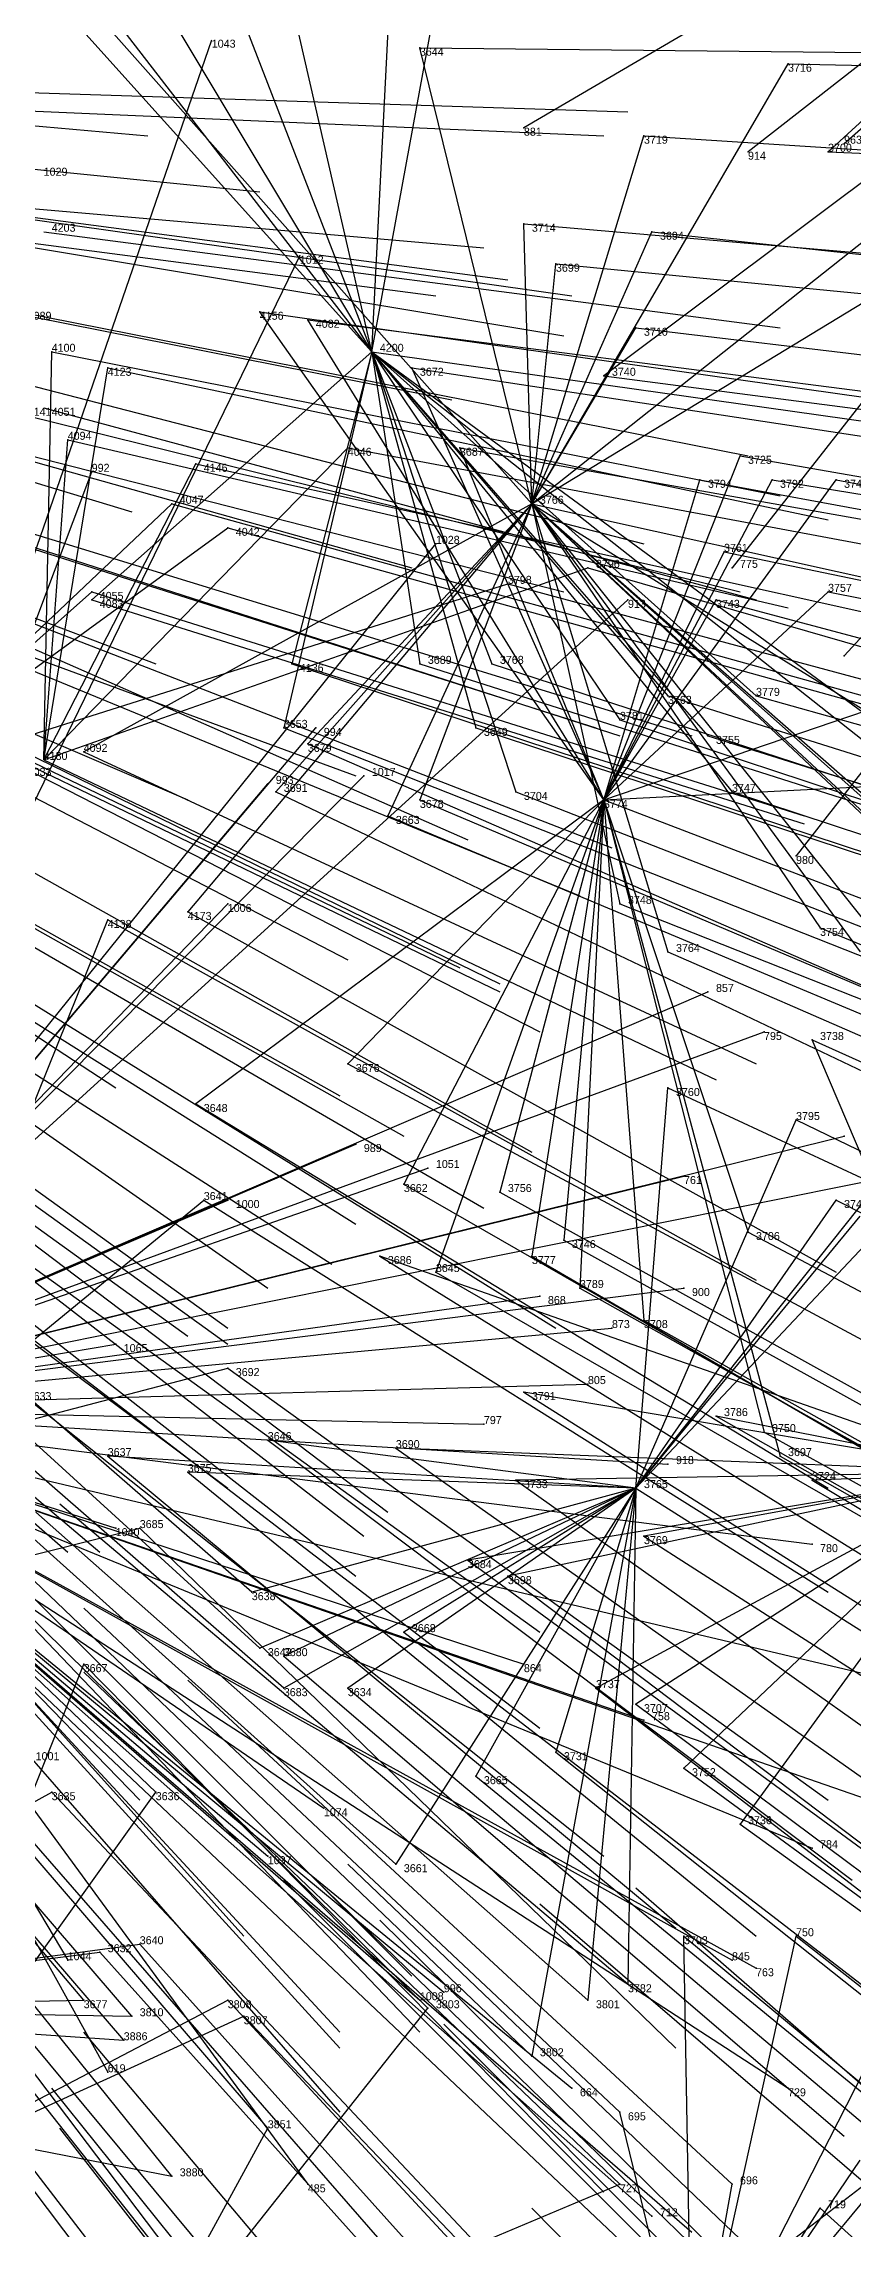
# Model space of a CAD drawing. Extents: x -0.5 to 0.59, y -0.5 to 0.58.
# Drawn here: x 0.203 to 0.304, y -0.2755 to -0.0025 of the extents above; entities that cross this region are included whole.
import ezdxf

# ---------------------------------------------------------------- set-up
doc = ezdxf.new("R2010")
doc.units = 0
for name, color, linetype in [('Facilities', 3, 'CONTINUOUS'), ('Facilities_lines', 3, 'CONTINUOUS'), ('Normals', 1, 'CONTINUOUS'), ('Source_points', 5, 'CONTINUOUS'), ('Text', 3, 'CONTINUOUS')]:
    doc.layers.add(name, color=color, linetype=linetype)

msp = doc.modelspace()

# ---------------------------------------------------------------- linework, layer by layer
at = {"layer": 'Facilities', "color": 3}
for p in [(0.244, -0.041, -0.619), (0.264, -0.06, -0.677), (0.273, -0.097, -0.723), (0.277, -0.183, -0.83)]:
    msp.add_point(p, dxfattribs=at)
at = {"layer": 'Facilities_lines', "color": 3}
for p, q in [((0.391, 0.062, -1.25), (0.263, -0.013, -1.25)), ((0.391, 0.062, -1.25), (0.289, -0.068, -1.25)), ((0.391, 0.062, -1.25), (0.291, -0.016, -1.25)), ((0.391, 0.062, -1.25), (0.303, -0.015, -1.25)), ((0.37, 0.047, -0.931), (0.301, -0.016, -0.753)), ((0.244, -0.041, -0.619), (0.23, 0.02, -0.577)), ((0.244, -0.041, -0.619), (0.255, 0.019, -0.64)), ((0.244, -0.041, -0.619), (0.247, 0.018, -0.62)), ((0.393, 0.019, -1.25), (0.297, -0.104, -1.25)), ((0.393, 0.019, -1.25), (0.303, -0.079, -1.25)), ((0.244, -0.041, -0.619), (0.2, 0.016, -0.5)), ((0.244, -0.041, -0.619), (0.199, 0.009, -0.499)), ((0.244, -0.041, -0.619), (0.225, 0.008, -0.563)), ((0.264, -0.06, -0.677), (0.208, 0.003, -0.521)), ((0.244, -0.041, -0.619), (0.217, 0.004, -0.544)), ((0.165, -0.173, -1.25), (0.224, -0.002, -1.25)), ((0.329, -0.002, -0.822), (0.273, -0.044, -0.692)), ((0.264, -0.06, -0.677), (0.25, -0.003, -0.624)), ((0.264, -0.06, -0.677), (0.296, -0.005, -0.739)), ((0.264, -0.06, -0.677), (0.278, -0.014, -0.695)), ((0.264, -0.06, -0.677), (0.317, -0.018, -0.792)), ((0.264, -0.06, -0.677), (0.263, -0.025, -0.661)), ((0.264, -0.06, -0.677), (0.279, -0.026, -0.701)), ((0.165, -0.173, -1.25), (0.235, -0.029, -1.25)), ((0.264, -0.06, -0.677), (0.315, -0.029, -0.791)), ((0.264, -0.06, -0.677), (0.267, -0.03, -0.671)), ((0.273, -0.097, -0.723), (0.23, -0.036, -0.581)), ((0.273, -0.097, -0.723), (0.236, -0.037, -0.598)), ((0.264, -0.06, -0.677), (0.277, -0.038, -0.7)), ((0.203, -0.092, -0.556), (0.204, -0.041, -0.519)), ((0.203, -0.092, -0.556), (0.211, -0.043, -0.538)), ((0.244, -0.041, -0.619), (0.209, -0.072, -0.553)), ((0.244, -0.041, -0.619), (0.233, -0.088, -0.622)), ((0.244, -0.041, -0.619), (0.234, -0.08, -0.619)), ((0.244, -0.041, -0.619), (0.257, -0.088, -0.68)), ((0.244, -0.041, -0.619), (0.25, -0.08, -0.656)), ((0.244, -0.041, -0.619), (0.289, -0.096, -0.761)), ((0.244, -0.041, -0.619), (0.286, -0.089, -0.749)), ((0.244, -0.041, -0.619), (0.281, -0.084, -0.733)), ((0.244, -0.041, -0.619), (0.259, -0.08, -0.678)), ((0.244, -0.041, -0.619), (0.275, -0.087, -0.721)), ((0.244, -0.041, -0.619), (0.311, -0.094, -0.811)), ((0.244, -0.041, -0.619), (0.262, -0.096, -0.699)), ((0.244, -0.041, -0.619), (0.308, -0.088, -0.801)), ((0.244, -0.041, -0.619), (0.292, -0.084, -0.759)), ((0.273, -0.097, -0.723), (0.249, -0.043, -0.633)), ((0.203, -0.092, -0.556), (0.206, -0.052, -0.531)), ((0.203, -0.092, -0.556), (0.241, -0.053, -0.616)), ((0.273, -0.097, -0.723), (0.255, -0.053, -0.65)), ((0.273, -0.097, -0.723), (0.29, -0.054, -0.738)), ((0.165, -0.173, -1.25), (0.209, -0.056, -1.25)), ((0.203, -0.092, -0.556), (0.222, -0.055, -0.572)), ((0.273, -0.097, -0.723), (0.302, -0.057, -0.769)), ((0.273, -0.097, -0.723), (0.294, -0.057, -0.749)), ((0.273, -0.097, -0.723), (0.285, -0.057, -0.728)), ((0.182, -0.095, -0.514), (0.219, -0.06, -0.568)), ((0.264, -0.06, -0.677), (0.208, -0.091, -0.567)), ((0.264, -0.06, -0.677), (0.221, -0.111, -0.618)), ((0.264, -0.06, -0.677), (0.232, -0.096, -0.629)), ((0.264, -0.06, -0.677), (0.236, -0.09, -0.631)), ((0.264, -0.06, -0.677), (0.246, -0.099, -0.664)), ((0.264, -0.06, -0.677), (0.25, -0.097, -0.67)), ((0.264, -0.06, -0.677), (0.281, -0.116, -0.76)), ((0.264, -0.06, -0.677), (0.33, -0.101, -0.863)), ((0.264, -0.06, -0.677), (0.311, -0.119, -0.831)), ((0.264, -0.06, -0.677), (0.305, -0.116, -0.815)), ((0.264, -0.06, -0.677), (0.315, -0.108, -0.832)), ((0.264, -0.06, -0.677), (0.318, -0.108, -0.84)), ((0.264, -0.06, -0.677), (0.275, -0.11, -0.74)), ((0.264, -0.06, -0.677), (0.3, -0.113, -0.801)), ((0.264, -0.06, -0.677), (0.313, -0.103, -0.825)), ((0.264, -0.06, -0.677), (0.308, -0.101, -0.811)), ((0.165, -0.173, -1.25), (0.252, -0.065, -1.25)), ((0.182, -0.095, -0.514), (0.226, -0.063, -0.587)), ((0.203, -0.092, -0.556), (0.271, -0.068, -0.7)), ((0.273, -0.097, -0.723), (0.288, -0.066, -0.738)), ((0.182, -0.095, -0.514), (0.261, -0.07, -0.675)), ((0.165, -0.173, -1.25), (0.276, -0.072, -1.25)), ((0.182, -0.095, -0.514), (0.209, -0.071, -0.552)), ((0.273, -0.097, -0.723), (0.301, -0.071, -0.773)), ((0.273, -0.097, -0.723), (0.287, -0.072, -0.739)), ((0.273, -0.097, -0.723), (0.317, -0.082, -0.818)), ((0.165, -0.173, -1.25), (0.237, -0.088, -1.25)), ((0.165, -0.173, -1.25), (0.243, -0.094, -1.25)), ((0.165, -0.173, -1.25), (0.231, -0.095, -1.25)), ((0.273, -0.097, -0.723), (0.332, -0.094, -0.862)), ((0.273, -0.097, -0.723), (0.222, -0.135, -0.651)), ((0.273, -0.097, -0.723), (0.241, -0.13, -0.686)), ((0.273, -0.097, -0.723), (0.248, -0.145, -0.719)), ((0.273, -0.097, -0.723), (0.252, -0.156, -0.74)), ((0.273, -0.097, -0.723), (0.26, -0.146, -0.746)), ((0.273, -0.097, -0.723), (0.264, -0.154, -0.763)), ((0.273, -0.097, -0.723), (0.268, -0.152, -0.772)), ((0.273, -0.097, -0.723), (0.27, -0.158, -0.781)), ((0.273, -0.097, -0.723), (0.291, -0.151, -0.821)), ((0.273, -0.097, -0.723), (0.295, -0.179, -0.863)), ((0.273, -0.097, -0.723), (0.278, -0.162, -0.804)), ((0.273, -0.097, -0.723), (0.293, -0.176, -0.855)), ((0.165, -0.173, -1.25), (0.226, -0.11, -1.25)), ((0.184, -0.179, -0.642), (0.211, -0.112, -0.597)), ((0.165, -0.173, -1.25), (0.286, -0.121, -1.25)), ((0.165, -0.173, -1.25), (0.293, -0.126, -1.25)), ((0.322, -0.181, -0.923), (0.299, -0.127, -0.813)), ((0.277, -0.183, -0.83), (0.281, -0.133, -0.778)), ((0.165, -0.173, -1.25), (0.303, -0.139, -1.25)), ((0.277, -0.183, -0.83), (0.297, -0.137, -0.817)), ((0.165, -0.173, -1.25), (0.242, -0.14, -1.25)), ((0.165, -0.173, -1.25), (0.314, -0.143, -1.25)), ((0.165, -0.173, -1.25), (0.251, -0.143, -1.25)), ((0.165, -0.173, -1.25), (0.283, -0.144, -1.25)), ((0.277, -0.183, -0.83), (0.308, -0.144, -0.85)), ((0.165, -0.173, -1.25), (0.226, -0.147, -1.25)), ((0.184, -0.179, -0.642), (0.223, -0.147, -0.667)), ((0.277, -0.183, -0.83), (0.302, -0.147, -0.841)), ((0.277, -0.183, -0.83), (0.305, -0.149, -0.848)), ((0.277, -0.183, -0.83), (0.309, -0.149, -0.858)), ((0.322, -0.181, -0.923), (0.245, -0.154, -0.725)), ((0.165, -0.173, -1.25), (0.283, -0.158, -1.25)), ((0.165, -0.173, -1.25), (0.265, -0.159, -1.25)), ((0.165, -0.173, -1.25), (0.274, -0.163, -1.25)), ((0.165, -0.173, -1.25), (0.212, -0.165, -1.25)), ((0.184, -0.179, -0.642), (0.226, -0.168, -0.705)), ((0.165, -0.173, -1.25), (0.271, -0.17, -1.25)), ((0.322, -0.181, -0.923), (0.263, -0.171, -0.786)), ((0.165, -0.173, -1.25), (0.236, -0.27, -1.25)), ((0.165, -0.173, -1.25), (0.275, -0.277, -1.25)), ((0.165, -0.173, -1.25), (0.279, -0.274, -1.25)), ((0.165, -0.173, -1.25), (0.211, -0.256, -1.25)), ((0.165, -0.173, -1.25), (0.269, -0.258, -1.25)), ((0.165, -0.173, -1.25), (0.284, -0.276, -1.25)), ((0.165, -0.173, -1.25), (0.296, -0.258, -1.25)), ((0.165, -0.173, -1.25), (0.278, -0.212, -1.25)), ((0.165, -0.173, -1.25), (0.292, -0.243, -1.25)), ((0.165, -0.173, -1.25), (0.299, -0.19, -1.25)), ((0.165, -0.173, -1.25), (0.299, -0.228, -1.25)), ((0.165, -0.173, -1.25), (0.258, -0.175, -1.25)), ((0.165, -0.173, -1.25), (0.289, -0.242, -1.25)), ((0.165, -0.173, -1.25), (0.309, -0.207, -1.25)), ((0.165, -0.173, -1.25), (0.263, -0.205, -1.25)), ((0.165, -0.173, -1.25), (0.312, -0.224, -1.25)), ((0.165, -0.173, -1.25), (0.281, -0.18, -1.25)), ((0.165, -0.173, -1.25), (0.253, -0.246, -1.25)), ((0.165, -0.173, -1.25), (0.25, -0.247, -1.25)), ((0.165, -0.173, -1.25), (0.231, -0.229, -1.25)), ((0.165, -0.173, -1.25), (0.206, -0.242, -1.25)), ((0.165, -0.173, -1.25), (0.212, -0.188, -1.25)), ((0.165, -0.173, -1.25), (0.238, -0.223, -1.25)), ((0.322, -0.181, -0.923), (0.287, -0.174, -0.84)), ((0.277, -0.183, -0.83), (0.231, -0.177, -0.726)), ((0.277, -0.183, -0.83), (0.211, -0.179, -0.691)), ((0.322, -0.181, -0.923), (0.247, -0.178, -0.76)), ((0.361, -0.18, -1.008), (0.299, -0.182, -0.875)), ((0.277, -0.183, -0.83), (0.221, -0.181, -0.713)), ((0.322, -0.181, -0.923), (0.256, -0.192, -0.8)), ((0.322, -0.181, -0.923), (0.261, -0.194, -0.813)), ((0.322, -0.181, -0.923), (0.262, -0.182, -0.799)), ((0.322, -0.181, -0.923), (0.272, -0.208, -0.855)), ((0.322, -0.181, -0.923), (0.277, -0.21, -0.869)), ((0.322, -0.181, -0.923), (0.278, -0.189, -0.84)), ((0.322, -0.181, -0.923), (0.283, -0.218, -0.894)), ((0.322, -0.181, -0.923), (0.29, -0.225, -0.917)), ((0.277, -0.183, -0.83), (0.229, -0.196, -0.753)), ((0.277, -0.183, -0.83), (0.23, -0.203, -0.768)), ((0.277, -0.183, -0.83), (0.233, -0.204, -0.773)), ((0.277, -0.183, -0.83), (0.233, -0.208, -0.781)), ((0.277, -0.183, -0.83), (0.241, -0.208, -0.796)), ((0.277, -0.183, -0.83), (0.247, -0.23, -0.844)), ((0.277, -0.183, -0.83), (0.248, -0.201, -0.798)), ((0.277, -0.183, -0.83), (0.257, -0.219, -0.844)), ((0.277, -0.183, -0.83), (0.264, -0.254, -0.916)), ((0.277, -0.183, -0.83), (0.267, -0.216, -0.86)), ((0.277, -0.183, -0.83), (0.271, -0.247, -0.918)), ((0.277, -0.183, -0.83), (0.276, -0.245, -0.922)), ((0.159, -0.202, -0.643), (0.215, -0.188, -0.714)), ((0.182, -0.27, -0.815), (0.208, -0.205, -0.73)), ((0.155, -0.248, -0.731), (0.204, -0.221, -0.751)), ((0.182, -0.27, -0.815), (0.217, -0.221, -0.774)), ((0.155, -0.248, -0.731), (0.215, -0.24, -0.805)), ((0.284, -0.298, -1.029), (0.283, -0.239, -0.925)), ((0.284, -0.298, -1.029), (0.297, -0.239, -0.952)), ((0.155, -0.248, -0.731), (0.21, -0.241, -0.799)), ((0.284, -0.298, -1.029), (0.311, -0.245, -0.99)), ((0.155, -0.248, -0.731), (0.208, -0.247, -0.807)), ((0.155, -0.248, -0.731), (0.214, -0.249, -0.821)), ((0.155, -0.248, -0.731), (0.213, -0.252, -0.824)), ((0.182, -0.27, -0.815), (0.226, -0.247, -0.837)), ((0.213, -0.296, -0.913), (0.251, -0.248, -0.883)), ((0.182, -0.27, -0.815), (0.228, -0.249, -0.844)), ((0.208, -0.345, -1.25), (0.329, -0.252, -1.25)), ((0.142, -0.254, -0.727), (0.219, -0.269, -0.867)), ((0.284, -0.298, -1.029), (0.275, -0.261, -0.949)), ((0.213, -0.296, -0.913), (0.231, -0.263, -0.874)), ((0.284, -0.298, -1.029), (0.305, -0.267, -1.012)), ((0.213, -0.296, -0.913), (0.275, -0.27, -0.963)), ((0.284, -0.298, -1.029), (0.308, -0.269, -1.022)), ((0.284, -0.298, -1.029), (0.289, -0.27, -0.989)), ((0.284, -0.298, -1.029), (0.3, -0.273, -1.014))]:
    msp.add_line(p, q, dxfattribs=at)
at = {"layer": 'Normals', "color": 1}
for p, q in [((0.25, -0.003, -0.624), (0.342, -0.004, -0.587)), ((0.296, -0.005, -0.739), (0.388, -0.007, -0.701)), ((0.125, -0.006, -0.312), (0.216, -0.014, -0.271)), ((0.183, -0.008, -0.459), (0.276, -0.011, -0.422)), ((0.18, -0.01, -0.45), (0.273, -0.014, -0.414)), ((0.14, -0.012, -0.35), (0.23, -0.021, -0.309)), ((0.263, -0.013, -1.25), (0.263, -0.013, -1.15)), ((0.278, -0.014, -0.695), (0.37, -0.02, -0.657)), ((0.291, -0.016, -1.25), (0.291, -0.016, -1.15)), ((0.301, -0.016, -0.753), (0.393, -0.02, -0.715)), ((0.303, -0.015, -1.25), (0.303, -0.015, -1.15)), ((0.166, -0.02, -0.417), (0.258, -0.028, -0.379)), ((0.17, -0.02, -0.428), (0.261, -0.032, -0.389)), ((0.177, -0.021, -0.446), (0.269, -0.034, -0.408)), ((0.16, -0.022, -0.403), (0.252, -0.034, -0.365)), ((0.178, -0.024, -0.448), (0.268, -0.039, -0.409)), ((0.203, -0.026, -0.512), (0.295, -0.038, -0.474)), ((0.263, -0.025, -0.661), (0.355, -0.033, -0.622)), ((0.279, -0.026, -0.701), (0.371, -0.036, -0.664)), ((0.163, -0.029, -0.413), (0.254, -0.047, -0.376)), ((0.235, -0.029, -1.25), (0.235, -0.029, -1.15)), ((0.267, -0.03, -0.671), (0.359, -0.039, -0.633)), ((0.125, -0.034, -0.323), (0.214, -0.061, -0.287)), ((0.2, -0.036, -0.509), (0.291, -0.054, -0.471)), ((0.23, -0.036, -0.581), (0.322, -0.049, -0.544)), ((0.236, -0.037, -0.598), (0.329, -0.049, -0.561)), ((0.277, -0.038, -0.7), (0.369, -0.049, -0.662)), ((0.16, -0.043, -0.415), (0.249, -0.068, -0.376)), ((0.189, -0.042, -0.483), (0.278, -0.065, -0.445)), ((0.204, -0.041, -0.519), (0.295, -0.059, -0.482)), ((0.211, -0.043, -0.538), (0.301, -0.062, -0.5)), ((0.244, -0.041, -0.619), (0.336, -0.054, -0.582)), ((0.249, -0.043, -0.633), (0.341, -0.057, -0.595)), ((0.273, -0.044, -0.692), (0.365, -0.056, -0.654)), ((0.13, -0.047, -0.346), (0.217, -0.08, -0.308)), ((0.178, -0.048, -0.461), (0.268, -0.071, -0.423)), ((0.201, -0.049, -0.516), (0.29, -0.071, -0.478)), ((0.203, -0.048, -0.522), (0.292, -0.072, -0.484)), ((0.206, -0.052, -0.531), (0.296, -0.073, -0.494)), ((0.241, -0.053, -0.616), (0.332, -0.07, -0.578)), ((0.255, -0.053, -0.65), (0.345, -0.069, -0.611)), ((0.29, -0.054, -0.738), (0.382, -0.07, -0.702)), ((0.209, -0.056, -1.25), (0.209, -0.056, -1.15)), ((0.222, -0.055, -0.572), (0.312, -0.075, -0.534)), ((0.285, -0.057, -0.728), (0.377, -0.074, -0.692)), ((0.294, -0.057, -0.749), (0.386, -0.072, -0.713)), ((0.302, -0.057, -0.769), (0.394, -0.074, -0.734)), ((0.135, -0.06, -0.37), (0.221, -0.097, -0.334)), ((0.184, -0.06, -0.483), (0.272, -0.088, -0.445)), ((0.219, -0.06, -0.568), (0.309, -0.085, -0.531)), ((0.264, -0.06, -0.677), (0.354, -0.08, -0.639)), ((0.155, -0.062, -0.418), (0.242, -0.094, -0.379)), ((0.188, -0.061, -0.493), (0.275, -0.089, -0.455)), ((0.196, -0.062, -0.514), (0.284, -0.089, -0.475)), ((0.172, -0.065, -0.459), (0.256, -0.102, -0.419)), ((0.226, -0.063, -0.587), (0.316, -0.088, -0.55)), ((0.252, -0.065, -1.25), (0.252, -0.065, -1.15)), ((0.271, -0.068, -0.7), (0.361, -0.094, -0.663)), ((0.288, -0.066, -0.738), (0.379, -0.085, -0.701)), ((0.289, -0.068, -1.25), (0.289, -0.068, -1.15)), ((0.189, -0.07, -0.503), (0.274, -0.103, -0.463)), ((0.261, -0.07, -0.675), (0.35, -0.094, -0.637)), ((0.209, -0.071, -0.552), (0.298, -0.099, -0.515)), ((0.209, -0.072, -0.553), (0.298, -0.1, -0.516)), ((0.276, -0.072, -1.25), (0.276, -0.072, -1.15)), ((0.287, -0.072, -0.739), (0.377, -0.096, -0.702)), ((0.301, -0.071, -0.773), (0.392, -0.089, -0.737)), ((0.16, -0.075, -0.441), (0.241, -0.117, -0.4)), ((0.185, -0.074, -0.497), (0.27, -0.109, -0.458)), ((0.172, -0.078, -0.473), (0.255, -0.118, -0.434)), ((0.303, -0.079, -1.25), (0.303, -0.079, -1.15)), ((0.177, -0.081, -0.487), (0.26, -0.121, -0.447)), ((0.178, -0.08, -0.488), (0.26, -0.12, -0.448)), ((0.234, -0.08, -0.619), (0.322, -0.109, -0.582)), ((0.25, -0.08, -0.656), (0.338, -0.108, -0.619)), ((0.259, -0.08, -0.678), (0.348, -0.109, -0.641)), ((0.134, -0.082, -0.393), (0.212, -0.133, -0.357)), ((0.183, -0.084, -0.502), (0.265, -0.126, -0.464)), ((0.281, -0.084, -0.733), (0.37, -0.112, -0.696)), ((0.292, -0.084, -0.759), (0.381, -0.109, -0.722)), ((0.275, -0.087, -0.721), (0.363, -0.116, -0.683)), ((0.16, -0.089, -0.458), (0.24, -0.134, -0.418)), ((0.233, -0.088, -0.622), (0.319, -0.122, -0.585)), ((0.236, -0.09, -0.631), (0.321, -0.127, -0.595)), ((0.237, -0.088, -1.25), (0.237, -0.088, -1.15)), ((0.257, -0.088, -0.68), (0.345, -0.117, -0.642)), ((0.286, -0.089, -0.749), (0.375, -0.117, -0.712)), ((0.203, -0.092, -0.556), (0.287, -0.132, -0.519)), ((0.208, -0.091, -0.567), (0.292, -0.13, -0.531)), ((0.168, -0.094, -0.481), (0.248, -0.139, -0.443)), ((0.182, -0.095, -0.514), (0.264, -0.141, -0.479)), ((0.231, -0.095, -1.25), (0.231, -0.095, -1.15)), ((0.243, -0.094, -1.25), (0.243, -0.094, -1.15)), ((0.232, -0.096, -0.629), (0.316, -0.136, -0.592)), ((0.25, -0.097, -0.67), (0.335, -0.133, -0.633)), ((0.262, -0.096, -0.699), (0.349, -0.13, -0.662)), ((0.273, -0.097, -0.723), (0.359, -0.13, -0.685)), ((0.289, -0.096, -0.761), (0.377, -0.125, -0.723)), ((0.164, -0.101, -0.481), (0.242, -0.15, -0.443)), ((0.177, -0.101, -0.511), (0.258, -0.148, -0.475)), ((0.246, -0.099, -0.664), (0.332, -0.135, -0.627)), ((0.155, -0.105, -0.47), (0.231, -0.158, -0.431)), ((0.161, -0.105, -0.48), (0.239, -0.155, -0.443)), ((0.297, -0.104, -1.25), (0.297, -0.104, -1.15)), ((0.151, -0.109, -0.467), (0.226, -0.163, -0.428)), ((0.146, -0.11, -0.458), (0.221, -0.164, -0.419)), ((0.151, -0.111, -0.469), (0.226, -0.165, -0.431)), ((0.221, -0.111, -0.618), (0.302, -0.156, -0.581)), ((0.226, -0.11, -1.25), (0.226, -0.11, -1.15)), ((0.275, -0.11, -0.74), (0.361, -0.144, -0.702)), ((0.188, -0.114, -0.549), (0.267, -0.163, -0.513)), ((0.211, -0.112, -0.597), (0.292, -0.157, -0.56)), ((0.3, -0.113, -0.801), (0.385, -0.148, -0.762)), ((0.281, -0.116, -0.76), (0.366, -0.153, -0.722)), ((0.286, -0.121, -1.25), (0.286, -0.121, -1.15)), ((0.151, -0.127, -0.494), (0.226, -0.183, -0.457)), ((0.293, -0.126, -1.25), (0.293, -0.126, -1.15)), ((0.299, -0.127, -0.813), (0.384, -0.165, -0.775)), ((0.136, -0.13, -0.471), (0.206, -0.191, -0.432)), ((0.139, -0.131, -0.478), (0.21, -0.191, -0.439)), ((0.168, -0.131, -0.533), (0.243, -0.189, -0.499)), ((0.172, -0.13, -0.538), (0.246, -0.186, -0.503)), ((0.241, -0.13, -0.686), (0.323, -0.174, -0.648)), ((0.281, -0.133, -0.778), (0.365, -0.172, -0.739)), ((0.229, -0.196, -0.753), (0.159, -0.135, -0.791)), ((0.222, -0.135, -0.651), (0.301, -0.183, -0.612)), ((0.169, -0.137, -0.543), (0.242, -0.194, -0.507)), ((0.297, -0.137, -0.817), (0.38, -0.177, -0.78)), ((0.303, -0.139, -1.25), (0.303, -0.139, -1.15)), ((0.23, -0.203, -0.768), (0.162, -0.141, -0.806)), ((0.242, -0.14, -1.25), (0.242, -0.14, -1.15)), ((0.251, -0.143, -1.25), (0.251, -0.143, -1.15)), ((0.283, -0.144, -1.25), (0.283, -0.144, -1.15)), ((0.233, -0.208, -0.781), (0.163, -0.147, -0.818)), ((0.19, -0.147, -0.602), (0.265, -0.201, -0.563)), ((0.223, -0.147, -0.667), (0.301, -0.196, -0.629)), ((0.226, -0.147, -1.25), (0.226, -0.147, -1.15)), ((0.248, -0.145, -0.719), (0.328, -0.191, -0.68)), ((0.26, -0.146, -0.746), (0.341, -0.191, -0.708)), ((0.302, -0.147, -0.841), (0.385, -0.189, -0.804)), ((0.268, -0.152, -0.772), (0.349, -0.197, -0.734)), ((0.291, -0.151, -0.821), (0.374, -0.195, -0.784)), ((0.15, -0.155, -0.541), (0.215, -0.222, -0.504)), ((0.245, -0.154, -0.725), (0.324, -0.203, -0.686)), ((0.264, -0.154, -0.763), (0.343, -0.2, -0.725)), ((0.217, -0.221, -0.774), (0.15, -0.157, -0.812)), ((0.192, -0.157, -0.62), (0.265, -0.213, -0.582)), ((0.252, -0.156, -0.74), (0.332, -0.202, -0.702)), ((0.27, -0.158, -0.781), (0.35, -0.203, -0.742)), ((0.283, -0.158, -1.25), (0.283, -0.158, -1.15)), ((0.265, -0.159, -1.25), (0.265, -0.159, -1.15)), ((0.274, -0.163, -1.25), (0.274, -0.163, -1.15)), ((0.278, -0.162, -0.804), (0.358, -0.207, -0.766)), ((0.212, -0.165, -1.25), (0.212, -0.165, -1.15)), ((0.247, -0.23, -0.844), (0.178, -0.168, -0.881)), ((0.226, -0.168, -0.705), (0.301, -0.222, -0.667)), ((0.166, -0.17, -0.595), (0.228, -0.239, -0.557)), ((0.2, -0.171, -0.658), (0.273, -0.229, -0.62)), ((0.263, -0.171, -0.786), (0.342, -0.221, -0.748)), ((0.271, -0.17, -1.25), (0.271, -0.17, -1.15)), ((0.287, -0.174, -0.84), (0.368, -0.22, -0.802)), ((0.208, -0.247, -0.807), (0.148, -0.176, -0.844)), ((0.231, -0.177, -0.726), (0.304, -0.232, -0.688)), ((0.258, -0.175, -1.25), (0.258, -0.175, -1.15)), ((0.293, -0.176, -0.855), (0.374, -0.221, -0.817)), ((0.214, -0.249, -0.821), (0.153, -0.178, -0.857)), ((0.184, -0.179, -0.642), (0.249, -0.244, -0.602)), ((0.211, -0.179, -0.691), (0.282, -0.238, -0.653)), ((0.247, -0.178, -0.76), (0.322, -0.231, -0.722)), ((0.281, -0.18, -1.25), (0.281, -0.18, -1.15)), ((0.295, -0.179, -0.863), (0.376, -0.225, -0.826)), ((0.213, -0.252, -0.824), (0.152, -0.181, -0.86)), ((0.221, -0.181, -0.713), (0.292, -0.239, -0.674)), ((0.262, -0.182, -0.799), (0.338, -0.236, -0.762)), ((0.299, -0.182, -0.875), (0.379, -0.23, -0.838)), ((0.178, -0.184, -0.639), (0.24, -0.251, -0.6)), ((0.178, -0.185, -0.642), (0.24, -0.253, -0.604)), ((0.251, -0.248, -0.883), (0.185, -0.183, -0.92)), ((0.186, -0.184, -0.656), (0.25, -0.251, -0.617)), ((0.276, -0.245, -0.922), (0.205, -0.185, -0.96)), ((0.277, -0.183, -0.83), (0.356, -0.233, -0.794)), ((0.271, -0.247, -0.918), (0.202, -0.186, -0.955)), ((0.212, -0.188, -1.25), (0.212, -0.188, -1.15)), ((0.215, -0.188, -0.714), (0.282, -0.253, -0.677)), ((0.179, -0.191, -0.655), (0.24, -0.261, -0.617)), ((0.264, -0.254, -0.916), (0.197, -0.19, -0.953)), ((0.278, -0.189, -0.84), (0.356, -0.239, -0.803)), ((0.299, -0.19, -1.25), (0.299, -0.19, -1.15)), ((0.231, -0.263, -0.874), (0.17, -0.192, -0.912)), ((0.256, -0.192, -0.8), (0.331, -0.247, -0.763)), ((0.261, -0.194, -0.813), (0.335, -0.25, -0.776)), ((0.219, -0.269, -0.867), (0.161, -0.197, -0.904)), ((0.275, -0.261, -0.949), (0.208, -0.198, -0.986)), ((0.248, -0.201, -0.798), (0.322, -0.258, -0.761)), ((0.233, -0.204, -0.773), (0.303, -0.264, -0.736)), ((0.184, -0.207, -0.693), (0.245, -0.277, -0.656)), ((0.208, -0.205, -0.73), (0.273, -0.271, -0.693)), ((0.275, -0.27, -0.963), (0.208, -0.206, -1.001)), ((0.289, -0.27, -0.989), (0.221, -0.207, -1.027)), ((0.263, -0.205, -1.25), (0.263, -0.205, -1.15)), ((0.241, -0.208, -0.796), (0.312, -0.268, -0.759)), ((0.272, -0.208, -0.855), (0.345, -0.264, -0.817)), ((0.277, -0.21, -0.869), (0.352, -0.266, -0.832)), ((0.278, -0.212, -1.25), (0.278, -0.212, -1.15)), ((0.267, -0.216, -0.86), (0.34, -0.274, -0.823)), ((0.283, -0.218, -0.894), (0.358, -0.273, -0.857)), ((0.204, -0.221, -0.751), (0.267, -0.288, -0.712)), ((0.257, -0.219, -0.844), (0.329, -0.278, -0.807)), ((0.232, -0.296, -0.94), (0.176, -0.222, -0.977)), ((0.238, -0.223, -1.25), (0.238, -0.223, -1.15)), ((0.29, -0.225, -0.917), (0.365, -0.279, -0.881)), ((0.231, -0.229, -1.25), (0.231, -0.229, -1.15)), ((0.299, -0.228, -1.25), (0.299, -0.228, -1.15)), ((0.242, -0.301, -0.965), (0.183, -0.23, -1.004)), ((0.299, -0.298, -1.055), (0.233, -0.232, -1.092)), ((0.304, -0.297, -1.062), (0.237, -0.232, -1.099)), ((0.308, -0.294, -1.065), (0.241, -0.23, -1.102)), ((0.347, -0.294, -1.137), (0.277, -0.233, -1.174)), ((0.311, -0.302, -1.083), (0.245, -0.237, -1.12)), ((0.336, -0.296, -1.119), (0.265, -0.235, -1.156)), ((0.215, -0.24, -0.805), (0.277, -0.309, -0.768)), ((0.283, -0.239, -0.925), (0.354, -0.298, -0.888)), ((0.297, -0.239, -0.952), (0.37, -0.296, -0.915)), ((0.236, -0.316, -0.987), (0.18, -0.242, -1.024)), ((0.206, -0.242, -1.25), (0.206, -0.242, -1.15)), ((0.21, -0.241, -0.799), (0.272, -0.31, -0.762)), ((0.289, -0.242, -1.25), (0.289, -0.242, -1.15)), ((0.292, -0.243, -1.25), (0.292, -0.243, -1.15)), ((0.226, -0.247, -0.837), (0.289, -0.315, -0.8)), ((0.25, -0.247, -1.25), (0.25, -0.247, -1.15)), ((0.253, -0.246, -1.25), (0.253, -0.246, -1.15)), ((0.268, -0.322, -1.047), (0.208, -0.251, -1.084)), ((0.228, -0.249, -0.844), (0.292, -0.316, -0.807)), ((0.318, -0.315, -1.12), (0.253, -0.25, -1.157)), ((0.256, -0.327, -1.039), (0.199, -0.255, -1.076)), ((0.211, -0.256, -1.25), (0.211, -0.256, -1.15)), ((0.262, -0.33, -1.053), (0.204, -0.258, -1.091)), ((0.269, -0.258, -1.25), (0.269, -0.258, -1.15)), ((0.296, -0.258, -1.25), (0.296, -0.258, -1.15)), ((0.254, -0.336, -1.052), (0.197, -0.262, -1.09)), ((0.262, -0.336, -1.065), (0.205, -0.263, -1.102)), ((0.236, -0.27, -1.25), (0.236, -0.27, -1.15)), ((0.334, -0.344, -1.199), (0.264, -0.273, -1.204)), ((0.3, -0.273, -1.014), (0.369, -0.335, -0.976)), ((0.279, -0.274, -1.25), (0.279, -0.274, -1.15))]:
    msp.add_line(p, q, dxfattribs=at)
at = {"layer": 'Source_points', "color": 5}
for p in [(0.25, -0.003, -0.624), (0.296, -0.005, -0.739), (0.263, -0.013, -1.25), (0.278, -0.014, -0.695), (0.291, -0.016, -1.25), (0.301, -0.016, -0.753), (0.303, -0.015, -1.25), (0.263, -0.025, -0.661), (0.279, -0.026, -0.701), (0.235, -0.029, -1.25), (0.267, -0.03, -0.671), (0.23, -0.036, -0.581), (0.236, -0.037, -0.598), (0.277, -0.038, -0.7), (0.204, -0.041, -0.519), (0.211, -0.043, -0.538), (0.249, -0.043, -0.633), (0.273, -0.044, -0.692), (0.206, -0.052, -0.531), (0.241, -0.053, -0.616), (0.255, -0.053, -0.65), (0.29, -0.054, -0.738), (0.209, -0.056, -1.25), (0.222, -0.055, -0.572), (0.285, -0.057, -0.728), (0.294, -0.057, -0.749), (0.302, -0.057, -0.769), (0.219, -0.06, -0.568), (0.226, -0.063, -0.587), (0.252, -0.065, -1.25), (0.271, -0.068, -0.7), (0.288, -0.066, -0.738), (0.289, -0.068, -1.25), (0.261, -0.07, -0.675), (0.209, -0.071, -0.552), (0.209, -0.072, -0.553), (0.276, -0.072, -1.25), (0.287, -0.072, -0.739), (0.301, -0.071, -0.773), (0.303, -0.079, -1.25), (0.234, -0.08, -0.619), (0.25, -0.08, -0.656), (0.259, -0.08, -0.678), (0.281, -0.084, -0.733), (0.292, -0.084, -0.759), (0.275, -0.087, -0.721), (0.233, -0.088, -0.622), (0.236, -0.09, -0.631), (0.237, -0.088, -1.25), (0.257, -0.088, -0.68), (0.286, -0.089, -0.749), (0.208, -0.091, -0.567), (0.231, -0.095, -1.25), (0.243, -0.094, -1.25), (0.232, -0.096, -0.629), (0.25, -0.097, -0.67), (0.262, -0.096, -0.699), (0.289, -0.096, -0.761), (0.246, -0.099, -0.664), (0.297, -0.104, -1.25), (0.221, -0.111, -0.618), (0.226, -0.11, -1.25), (0.275, -0.11, -0.74), (0.211, -0.112, -0.597), (0.3, -0.113, -0.801), (0.281, -0.116, -0.76), (0.286, -0.121, -1.25), (0.293, -0.126, -1.25), (0.299, -0.127, -0.813), (0.241, -0.13, -0.686), (0.281, -0.133, -0.778), (0.222, -0.135, -0.651), (0.297, -0.137, -0.817), (0.303, -0.139, -1.25), (0.242, -0.14, -1.25), (0.251, -0.143, -1.25), (0.283, -0.144, -1.25), (0.223, -0.147, -0.667), (0.226, -0.147, -1.25), (0.248, -0.145, -0.719), (0.26, -0.146, -0.746), (0.302, -0.147, -0.841), (0.268, -0.152, -0.772), (0.291, -0.151, -0.821), (0.245, -0.154, -0.725), (0.264, -0.154, -0.763), (0.252, -0.156, -0.74), (0.27, -0.158, -0.781), (0.283, -0.158, -1.25), (0.265, -0.159, -1.25), (0.274, -0.163, -1.25), (0.278, -0.162, -0.804), (0.212, -0.165, -1.25), (0.226, -0.168, -0.705), (0.263, -0.171, -0.786), (0.271, -0.17, -1.25), (0.287, -0.174, -0.84), (0.231, -0.177, -0.726), (0.258, -0.175, -1.25), (0.293, -0.176, -0.855), (0.211, -0.179, -0.691), (0.247, -0.178, -0.76), (0.281, -0.18, -1.25), (0.295, -0.179, -0.863), (0.221, -0.181, -0.713), (0.262, -0.182, -0.799), (0.299, -0.182, -0.875), (0.212, -0.188, -1.25), (0.215, -0.188, -0.714), (0.278, -0.189, -0.84), (0.299, -0.19, -1.25), (0.256, -0.192, -0.8), (0.229, -0.196, -0.753), (0.261, -0.194, -0.813), (0.248, -0.201, -0.798), (0.23, -0.203, -0.768), (0.233, -0.204, -0.773), (0.208, -0.205, -0.73), (0.263, -0.205, -1.25), (0.233, -0.208, -0.781), (0.241, -0.208, -0.796), (0.272, -0.208, -0.855), (0.277, -0.21, -0.869), (0.278, -0.212, -1.25), (0.267, -0.216, -0.86), (0.283, -0.218, -0.894), (0.204, -0.221, -0.751), (0.217, -0.221, -0.774), (0.257, -0.219, -0.844), (0.238, -0.223, -1.25), (0.29, -0.225, -0.917), (0.231, -0.229, -1.25), (0.299, -0.228, -1.25), (0.247, -0.23, -0.844), (0.215, -0.24, -0.805), (0.283, -0.239, -0.925), (0.297, -0.239, -0.952), (0.206, -0.242, -1.25), (0.21, -0.241, -0.799), (0.289, -0.242, -1.25), (0.276, -0.245, -0.922), (0.292, -0.243, -1.25), (0.208, -0.247, -0.807), (0.226, -0.247, -0.837), (0.25, -0.247, -1.25), (0.251, -0.248, -0.883), (0.253, -0.246, -1.25), (0.271, -0.247, -0.918), (0.214, -0.249, -0.821), (0.228, -0.249, -0.844), (0.213, -0.252, -0.824), (0.211, -0.256, -1.25), (0.264, -0.254, -0.916), (0.269, -0.258, -1.25), (0.296, -0.258, -1.25), (0.275, -0.261, -0.949), (0.231, -0.263, -0.874), (0.219, -0.269, -0.867), (0.236, -0.27, -1.25), (0.275, -0.27, -0.963), (0.289, -0.27, -0.989), (0.3, -0.273, -1.014), (0.279, -0.274, -1.25)]:
    msp.add_point(p, dxfattribs=at)

# ---------------------------------------------------------------- texts
at = {"layer": 'Text', "color": 3}
for s, p in [('1043', (0.224, -0.003, -1.25)), ('3644', (0.25, -0.004, -0.624)), ('3716', (0.296, -0.006, -0.739)), ('881', (0.263, -0.014, -1.25)), ('3719', (0.278, -0.015, -0.695)), ('914', (0.291, -0.017, -1.25)), ('3700', (0.301, -0.016, -0.753)), ('963', (0.303, -0.015, -1.25)), ('1029', (0.203, -0.019, -1.25)), ('4203', (0.204, -0.026, -0.512)), ('3714', (0.264, -0.026, -0.661)), ('3694', (0.28, -0.027, -0.701)), ('1012', (0.235, -0.03, -1.25)), ('3699', (0.267, -0.031, -0.671)), ('4089', (0.201, -0.037, -0.509)), ('4156', (0.23, -0.037, -0.581)), ('4082', (0.237, -0.038, -0.598)), ('3710', (0.278, -0.039, -0.7)), ('4100', (0.204, -0.041, -0.519)), ('4200', (0.245, -0.041, -0.619)), ('4123', (0.211, -0.044, -0.538)), ('3672', (0.25, -0.044, -0.633)), ('3740', (0.274, -0.044, -0.692)), ('4141', (0.201, -0.049, -0.516)), ('4051', (0.204, -0.049, -0.522)), ('4094', (0.206, -0.052, -0.531)), ('4046', (0.241, -0.054, -0.616)), ('3687', (0.255, -0.054, -0.65)), ('3725', (0.291, -0.055, -0.738)), ('992', (0.209, -0.056, -1.25)), ('4146', (0.223, -0.056, -0.572)), ('3794', (0.286, -0.058, -0.728)), ('3792', (0.295, -0.058, -0.749)), ('3745', (0.303, -0.058, -0.769)), ('4047', (0.22, -0.06, -0.568)), ('3766', (0.265, -0.06, -0.677)), ('4042', (0.227, -0.064, -0.587)), ('1028', (0.252, -0.065, -1.25)), ('3761', (0.288, -0.066, -0.738)), ('3796', (0.272, -0.068, -0.7)), ('775', (0.29, -0.068, -1.25)), ('3798', (0.261, -0.07, -0.675)), ('3757', (0.301, -0.071, -0.773)), ('4055', (0.21, -0.072, -0.552)), ('4083', (0.21, -0.073, -0.553)), ('913', (0.276, -0.073, -1.25)), ('3743', (0.287, -0.073, -0.739)), ('3689', (0.251, -0.08, -0.656)), ('3768', (0.26, -0.08, -0.678)), ('4136', (0.235, -0.081, -0.619)), ('3763', (0.281, -0.085, -0.733)), ('3779', (0.292, -0.084, -0.759)), ('3653', (0.233, -0.088, -0.622)), ('3781', (0.275, -0.087, -0.721)), ('4092', (0.208, -0.091, -0.567)), ('3679', (0.236, -0.091, -0.631)), ('994', (0.238, -0.089, -1.25)), ('3649', (0.258, -0.089, -0.68)), ('3755', (0.287, -0.09, -0.749)), ('4180', (0.203, -0.092, -0.556)), ('1033', (0.201, -0.094, -1.25)), ('993', (0.232, -0.095, -1.25)), ('3691', (0.233, -0.096, -0.629)), ('1017', (0.244, -0.094, -1.25)), ('3747', (0.289, -0.096, -0.761)), ('3678', (0.25, -0.098, -0.67)), ('3704', (0.263, -0.097, -0.699)), ('3774', (0.273, -0.098, -0.723)), ('3663', (0.247, -0.1, -0.664)), ('980', (0.297, -0.105, -1.25)), ('3748', (0.276, -0.11, -0.74)), ('4173', (0.221, -0.112, -0.618)), ('1006', (0.226, -0.111, -1.25)), ('4138', (0.211, -0.113, -0.597)), ('3754', (0.3, -0.114, -0.801)), ('3764', (0.282, -0.116, -0.76)), ('857', (0.287, -0.121, -1.25)), ('795', (0.293, -0.127, -1.25)), ('3738', (0.3, -0.127, -0.813)), ('3676', (0.242, -0.131, -0.686)), ('3760', (0.282, -0.134, -0.778)), ('3648', (0.223, -0.136, -0.651)), ('3795', (0.297, -0.137, -0.817)), ('989', (0.243, -0.141, -1.25)), ('1051', (0.252, -0.143, -1.25)), ('761', (0.283, -0.145, -1.25)), ('3641', (0.223, -0.147, -0.667)), ('1000', (0.227, -0.148, -1.25)), ('3662', (0.248, -0.146, -0.719)), ('3756', (0.261, -0.146, -0.746)), ('3742', (0.303, -0.148, -0.841)), ('3746', (0.269, -0.153, -0.772)), ('3706', (0.292, -0.152, -0.821)), ('3686', (0.246, -0.155, -0.725)), ('3645', (0.252, -0.156, -0.74)), ('3777', (0.264, -0.155, -0.763)), ('3789', (0.27, -0.158, -0.781)), ('900', (0.284, -0.159, -1.25)), ('868', (0.266, -0.16, -1.25)), ('873', (0.274, -0.163, -1.25)), ('3708', (0.278, -0.163, -0.804)), ('1065', (0.213, -0.166, -1.25)), ('3692', (0.227, -0.169, -0.705)), ('805', (0.271, -0.17, -1.25)), ('3633', (0.201, -0.172, -0.658)), ('3791', (0.264, -0.172, -0.786)), ('797', (0.258, -0.175, -1.25)), ('3786', (0.288, -0.174, -0.84)), ('3646', (0.231, -0.177, -0.726)), ('3690', (0.247, -0.178, -0.76)), ('3750', (0.294, -0.176, -0.855)), ('3637', (0.211, -0.179, -0.691)), ('3675', (0.221, -0.181, -0.713)), ('918', (0.282, -0.18, -1.25)), ('3697', (0.296, -0.179, -0.863)), ('3733', (0.263, -0.183, -0.799)), ('3765', (0.278, -0.183, -0.83)), ('3724', (0.299, -0.182, -0.875)), ('1040', (0.212, -0.189, -1.25)), ('3685', (0.215, -0.188, -0.714)), ('3769', (0.278, -0.19, -0.84)), ('780', (0.3, -0.191, -1.25)), ('3684', (0.256, -0.193, -0.8)), ('3638', (0.229, -0.197, -0.753)), ('3698', (0.261, -0.195, -0.813)), ('3668', (0.249, -0.201, -0.798)), ('3642', (0.231, -0.204, -0.768)), ('3680', (0.233, -0.204, -0.773)), ('3667', (0.208, -0.206, -0.73)), ('864', (0.263, -0.206, -1.25)), ('3737', (0.272, -0.208, -0.855)), ('3683', (0.233, -0.209, -0.781)), ('3634', (0.241, -0.209, -0.796)), ('3707', (0.278, -0.211, -0.869)), ('758', (0.279, -0.212, -1.25)), ('1001', (0.202, -0.217, -1.25)), ('3731', (0.268, -0.217, -0.86)), ('3752', (0.284, -0.219, -0.894)), ('3635', (0.204, -0.222, -0.751)), ('3636', (0.217, -0.222, -0.774)), ('3665', (0.258, -0.22, -0.844)), ('1074', (0.238, -0.224, -1.25)), ('3736', (0.291, -0.225, -0.917)), ('1037', (0.231, -0.23, -1.25)), ('784', (0.3, -0.228, -1.25)), ('3661', (0.248, -0.231, -0.844)), ('3632', (0.211, -0.241, -0.799)), ('3640', (0.215, -0.24, -0.805)), ('3703', (0.283, -0.24, -0.925)), ('750', (0.297, -0.239, -0.952)), ('1044', (0.206, -0.242, -1.25)), ('845', (0.289, -0.242, -1.25)), ('996', (0.253, -0.246, -1.25)), ('3782', (0.276, -0.246, -0.922)), ('763', (0.292, -0.244, -1.25)), ('3677', (0.208, -0.248, -0.807)), ('3810', (0.215, -0.249, -0.821)), ('3808', (0.226, -0.248, -0.837)), ('1008', (0.25, -0.247, -1.25)), ('3803', (0.252, -0.248, -0.883)), ('3801', (0.272, -0.248, -0.918)), ('3886', (0.213, -0.252, -0.824)), ('3807', (0.228, -0.25, -0.844)), ('3802', (0.265, -0.254, -0.916)), ('619', (0.211, -0.256, -1.25)), ('664', (0.27, -0.259, -1.25)), ('729', (0.296, -0.259, -1.25)), ('3851', (0.231, -0.263, -0.874)), ('695', (0.276, -0.262, -0.949)), ('3880', (0.22, -0.269, -0.867)), ('485', (0.236, -0.271, -1.25)), ('727', (0.275, -0.271, -0.963)), ('696', (0.29, -0.27, -0.989)), ('712', (0.28, -0.274, -1.25)), ('719', (0.301, -0.273, -1.014))]:
    msp.add_text(s, height=0.001, dxfattribs=at).set_placement(p)

doc.saveas('drawing.dxf')
